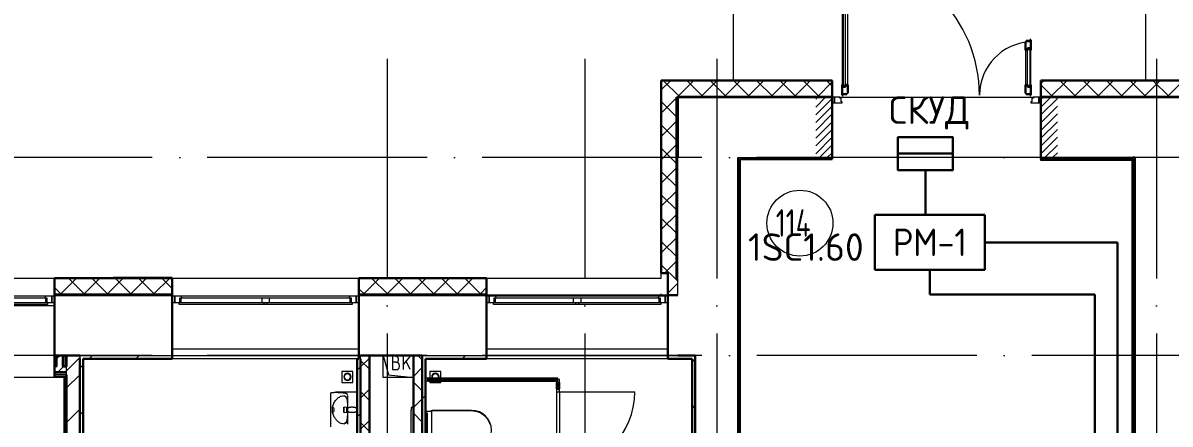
# Model space of a CAD drawing. Header units: millimetres. Extents: x -1073752 to 1436911, y -1379358 to 94781.
# Drawn here: x -1044180 to -1033743, y -903444 to -899794 of the extents above; entities that cross this region are included whole.
import ezdxf
from ezdxf.enums import TextEntityAlignment as Align

# ---------------------------------------------------------------- set-up
doc = ezdxf.new("R2010")
doc.units = ezdxf.units.MM
doc.set_wipeout_variables(frame=1)
doc.linetypes.add('ADSK_Линия сетки', pattern=[25, 20, -2.5, 0, -2.5])
doc.linetypes.add('ADSK_Штриховая_ш2 п1_5', pattern=[4.5, 3, -1.5])
for name, color, linetype, lineweight in [('_ Окна', 7, 'Continuous', 9), ('RC-Линии_связи-Адресные', 5, 'Continuous', 50), ('RC-Прочее_оборудование', 1, 'Continuous', 30), ('АПС', 5, 'Continuous', 30), ('Витраж', 7, 'Continuous', 9), ('Двери', 252, 'Continuous', 9), ('лс', 5, 'Continuous', 30), ('Марки помещений', 7, 'Continuous', 20), ('Ограждение', 252, 'Continuous', 9), ('Окна', 7, 'Continuous', 9), ('Оси', 252, 'Continuous', 9), ('Перекрытие', 252, 'Continuous', 18), ('Сантехника', 252, 'Continuous', 9), ('Стены внутренние', 7, 'Continuous', 18), ('Стены наружные', 7, 'Continuous', 18), ('Стены разрез', 7, 'Continuous', 30), ('Стены штриховка', 7, 'Continuous', 9)]:
    doc.layers.add(name, color=color, linetype=linetype, lineweight=lineweight)
doc.layers.add('Двери открывание', color=7, linetype='Continuous', lineweight=9, true_color=0xc0c0c0)
doc.styles.add('GOST Common_3', font='', dxfattribs={"height": 3.5})
doc.styles.add('ICOCPEUR', font='isocpeur.ttf', dxfattribs={"height": 250})
doc.styles.add('ISOCPEUR', font='isocpeur.ttf', dxfattribs={"height": 250})
doc.styles.add('RubezhCAD', font='isocpeur.ttf')
doc.styles.get("Standard").update_dxf_attribs({"font": 'arial.ttf'})
doc.styles.get('GOST Common_3').set_extended_font_data('GOST 2.304 type A')

# ---------------------------------------------------------------- blocks, each defined once
blk = doc.blocks.new('1 этаж')
at = {"layer": 'Двери', "lineweight": 18, "true_color": 0x636466}
h = blk.add_hatch(dxfattribs=at)
h.set_pattern_fill('FP_2', color=251, style=0, pattern_type=2)
h.set_pattern_definition([(45, (-43580.8, -3268.73), (-35.3553, 35.3553), [])])
h.paths.add_polyline_path([(-44406, -3544), (-44406, -2994), (-44556, -2994), (-44556, -3544)])
h.paths.add_polyline_path([(-42356, -3544), (-42356, -2994), (-42506, -2994), (-42506, -3544), (-42371, -3544)])
at = {"color": 251, "lineweight": 18, "true_color": 0x636466}
for p, q in [((-48491, -5344), (-48443, -5521)), ((-48491, -5544), (-48491, -5344)), ((-48376, -5352), (-48406, -5352)), ((-48406, -5352), (-48406, -5472)), ((-48372, -5406), (-48406, -5406)), ((-48352, -5386), (-48352, -5376)), ((-48246, -5352), (-48306, -5424)), ((-48306, -5472), (-48306, -5352)), ((-48246, -5472), (-48282, -5395)), ((-48443, -5521), (-48216, -5544)), ((-48406, -5472), (-48369, -5472)), ((-48342, -5446), (-48342, -5436)), ((-48216, -5544), (-48491, -5544))]:
    blk.add_line(p, q, dxfattribs=at)
for centre, radius, start, end in [((-48376, -5376), 23.3, 0, 90), ((-48372, -5386), 20, 270, 0), ((-48372, -5436), 30, 0, 90), ((-48369, -5446), 26.7, 270, 0)]:
    blk.add_arc(centre, radius, start, end, dxfattribs=at)
at = {"layer": '_ Окна', "color": 251, "lineweight": 18, "true_color": 0x636466}
for p, q in [((-51565, -4804), (-51570, -4821)), ((-51506, -4804), (-51565, -4804)), ((-51564, -4821), (-51552, -4821)), ((-51552, -4821), (-51552, -4862)), ((-51544, -4862), (-51506, -4862)), ((-51506, -4862), (-51506, -4804)), ((-50326, -4804), (-50386, -4804)), ((-50386, -4804), (-50386, -4862)), ((-50386, -4862), (-50348, -4862)), ((-50340, -4862), (-50340, -4821)), ((-50340, -4821), (-50328, -4821)), ((-50322, -4821), (-50326, -4804)), ((-48795, -4804), (-48800, -4821)), ((-48736, -4804), (-48795, -4804)), ((-48794, -4821), (-48782, -4821)), ((-48782, -4821), (-48782, -4862)), ((-48774, -4862), (-48736, -4862)), ((-48736, -4862), (-48736, -4804)), ((-47466, -4804), (-47526, -4804)), ((-47526, -4804), (-47526, -4862)), ((-47526, -4862), (-47488, -4862)), ((-47480, -4862), (-47480, -4821)), ((-47480, -4821), (-47468, -4821)), ((-47462, -4821), (-47466, -4804)), ((-45985, -4804), (-45990, -4821)), ((-45926, -4804), (-45985, -4804)), ((-45984, -4821), (-45972, -4821)), ((-45972, -4821), (-45972, -4862)), ((-45964, -4862), (-45926, -4862)), ((-45926, -4862), (-45926, -4804))]:
    blk.add_line(p, q, dxfattribs=at)
at = {"layer": '_ Окна', "color": 251, "true_color": 0x636466}
for p, q in [((-51481, -4804), (-51506, -4804)), ((-51506, -4804), (-51506, -4862)), ((-51506, -4862), (-51481, -4862)), ((-50386, -4804), (-50411, -4804)), ((-50411, -4862), (-50386, -4862)), ((-50386, -4862), (-50386, -4804)), ((-48711, -4804), (-48736, -4804)), ((-48736, -4804), (-48736, -4862)), ((-48736, -4862), (-48711, -4862)), ((-47526, -4804), (-47551, -4804)), ((-47551, -4862), (-47526, -4862)), ((-47526, -4862), (-47526, -4804)), ((-45901, -4804), (-45926, -4804)), ((-45926, -4804), (-45926, -4862)), ((-45926, -4862), (-45901, -4862))]:
    blk.add_line(p, q, dxfattribs=at)
at = {"layer": 'Витраж', "color": 251, "lineweight": 18, "true_color": 0x636466, "extrusion": (0, 0, -1)}
for p, q in [((-48081, -5551), (-48106, -5551)), ((-48106, -5551), (-48106, -5576)), ((-48106, -5576), (-48081, -5576)), ((-48081, -5576), (-48081, -5551)), ((-46888, -5564), (-46913, -5564)), ((-46913, -5564), (-46913, -5589)), ((-46913, -5589), (-46888, -5589)), ((-46888, -5589), (-46888, -5564)), ((-46888, -5649), (-46913, -5649)), ((-46913, -5649), (-46913, -5674)), ((-46913, -5674), (-46888, -5674)), ((-46888, -5674), (-46888, -5649))]:
    blk.add_line(p, q, dxfattribs=at)
at = {"layer": 'Витраж', "color": 251, "true_color": 0x636466}
for p, q in [((-48081, -5551), (-46926, -5551)), ((-48081, -5576), (-46926, -5576)), ((-46913, -5589), (-46913, -5649)), ((-46888, -5589), (-46888, -5649)), ((-46913, -5674), (-46913, -6374)), ((-46888, -5674), (-46888, -6374))]:
    blk.add_line(p, q, dxfattribs=at)
at = {"layer": 'Витраж', "color": 251, "lineweight": 18, "true_color": 0x636466}
for p, q in [((-46901, -5551), (-46926, -5551)), ((-46926, -5551), (-46926, -5576)), ((-46926, -5576), (-46901, -5576)), ((-46901, -5576), (-46901, -5551))]:
    blk.add_line(p, q, dxfattribs=at)
at = {"layer": 'Двери', "color": 251, "true_color": 0x636466}
for p, q in [((-44305, -1768), (-44305, -2900)), ((-44284, -2900), (-44284, -1768)), ((-44314, -1786), (-44314, -2882)), ((-44264, -2882), (-44264, -1786)), ((-42648, -2566), (-42648, -2882)), ((-42628, -2900), (-42628, -2548)), ((-42628, -2548), (-42607, -2548)), ((-42607, -2548), (-42607, -2900)), ((-42598, -2882), (-42598, -2566)), ((-44305, -2900), (-44284, -2900)), ((-42607, -2900), (-42628, -2900)), ((-44406, -2994), (-44406, -3044)), ((-44386, -2994), (-44406, -2994)), ((-44386, -3044), (-44386, -2994)), ((-44337, -2994), (-44386, -2994)), ((-44386, -2994), (-44386, -3044)), ((-44337, -3002), (-44337, -2994)), ((-44323, -3002), (-44337, -3002)), ((-44323, -3036), (-44323, -3002)), ((-42575, -3002), (-42589, -3002)), ((-42589, -3002), (-42589, -3036)), ((-42575, -2994), (-42575, -3002)), ((-42526, -2994), (-42575, -2994)), ((-42506, -2994), (-42526, -2994)), ((-42526, -2994), (-42526, -3044)), ((-42526, -3044), (-42526, -2994)), ((-42506, -3044), (-42506, -2994)), ((-44406, -3044), (-44386, -3044)), ((-44386, -3044), (-44314, -3044)), ((-44314, -3036), (-44323, -3036)), ((-44314, -3044), (-44314, -3036)), ((-42589, -3036), (-42598, -3036)), ((-42598, -3036), (-42598, -3044)), ((-42598, -3044), (-42526, -3044)), ((-42526, -3044), (-42506, -3044)), ((-46888, -5674), (-46201, -5674))]:
    blk.add_line(p, q, dxfattribs=at)
at = {"layer": 'Двери', "color": 251, "lineweight": 30, "true_color": 0x636466}
for p, q in [((-42640, -2490), (-42648, -2490)), ((-42648, -2490), (-42648, -2566)), ((-42606, -2481), (-42640, -2481)), ((-42640, -2481), (-42640, -2490)), ((-42598, -2472), (-42606, -2472)), ((-42606, -2472), (-42606, -2481)), ((-42598, -2566), (-42598, -2472)), ((-42648, -2566), (-42628, -2566)), ((-42628, -2566), (-42628, -2548)), ((-42628, -2548), (-42607, -2548)), ((-42607, -2548), (-42607, -2566)), ((-42607, -2566), (-42598, -2566)), ((-44314, -2882), (-44314, -2976)), ((-44305, -2882), (-44314, -2882)), ((-44305, -2900), (-44305, -2882)), ((-44284, -2900), (-44305, -2900)), ((-44284, -2882), (-44284, -2900)), ((-44264, -2882), (-44284, -2882)), ((-44264, -2958), (-44264, -2882)), ((-42648, -2882), (-42648, -2958)), ((-42648, -2882), (-42628, -2882)), ((-42628, -2882), (-42628, -2900)), ((-42628, -2900), (-42607, -2900)), ((-42607, -2882), (-42598, -2882)), ((-42607, -2900), (-42607, -2882)), ((-42598, -2976), (-42598, -2882)), ((-44314, -2976), (-44306, -2976)), ((-44306, -2976), (-44306, -2967)), ((-44306, -2967), (-44272, -2967)), ((-44272, -2967), (-44272, -2958)), ((-44272, -2958), (-44264, -2958)), ((-42648, -2958), (-42640, -2958)), ((-42640, -2958), (-42640, -2967)), ((-42640, -2967), (-42606, -2967)), ((-42606, -2967), (-42606, -2976)), ((-42606, -2976), (-42598, -2976))]:
    blk.add_line(p, q, dxfattribs=at)
at = {"layer": 'Двери', "color": 251, "linetype": 'ADSK_Штриховая_ш2 п1_5', "true_color": 0x636466}
for p, q in [((-44406, -2994), (-44556, -2994)), ((-44406, -3544), (-44406, -2994)), ((-42356, -2994), (-42506, -2994)), ((-42506, -2994), (-42506, -3544)), ((-44556, -3544), (-44406, -3544)), ((-42506, -3544), (-42356, -3544))]:
    blk.add_line(p, q, dxfattribs=at)
at = {"layer": 'Двери', "color": 251, "true_color": 0x636466}
blk.add_arc((-46901, -5674), 700, 270, 0, dxfattribs=at)
at = {"layer": 'Двери открывание', "color": 251, "true_color": 0x636466}
for centre, radius, start, end in [((-44332, -2976), 1266, 0, 89.1853), ((-42580, -2976), 486, 92.1226, 180)]:
    blk.add_arc(centre, radius, start, end, dxfattribs=at)
at = {"layer": 'Марки помещений', "color": 251, "true_color": 0x636466}
blk.add_circle((-44699, -4140), 300, dxfattribs=at)
at = {"layer": 'Ограждение', "color": 251, "true_color": 0x636466}
for p, q in [((-42506, -3569), (-42506, -3559)), ((-41676, -3569), (-42506, -3569)), ((-41676, -7565), (-41676, -3569)), ((-51481, -4894), (-53181, -4894)), ((-51481, -5344), (-53181, -5344)), ((-51386, -5344), (-51386, -5444)), ((-51391, -5544), (-59096, -5544)), ((-51391, -5544), (-59096, -5544)), ((-51481, -5544), (-53181, -5544)), ((-51481, -5539), (-51481, -5544))]:
    blk.add_line(p, q, dxfattribs=at)
at = {"layer": 'Окна', "color": 251, "true_color": 0x636466}
for p, q in [((-51565, -4804), (-53096, -4804)), ((-52316, -4862), (-51544, -4862)), ((-51544, -4879), (-52316, -4879)), ((-52296, -4821), (-51564, -4821)), ((-51564, -4821), (-51564, -4862)), ((-51544, -4862), (-51544, -4879)), ((-50348, -4862), (-49576, -4862)), ((-50348, -4879), (-50348, -4862)), ((-49576, -4879), (-50348, -4879)), ((-50328, -4821), (-49596, -4821)), ((-50328, -4862), (-50328, -4821)), ((-48795, -4804), (-50326, -4804)), ((-49596, -4821), (-49526, -4821)), ((-49596, -4821), (-49596, -4862)), ((-49576, -4862), (-49546, -4862)), ((-49576, -4862), (-49576, -4879)), ((-49546, -4879), (-49576, -4879)), ((-49546, -4862), (-48774, -4862)), ((-49546, -4879), (-49546, -4862)), ((-48774, -4879), (-49546, -4879)), ((-49526, -4821), (-48794, -4821)), ((-49526, -4862), (-49526, -4821)), ((-48794, -4821), (-48794, -4862)), ((-48774, -4862), (-48774, -4879)), ((-47488, -4862), (-46741, -4862)), ((-47488, -4879), (-47488, -4862)), ((-46741, -4879), (-47488, -4879)), ((-47468, -4821), (-46761, -4821)), ((-47468, -4862), (-47468, -4821)), ((-45985, -4804), (-47466, -4804)), ((-46761, -4821), (-46691, -4821)), ((-46761, -4821), (-46761, -4862)), ((-46741, -4862), (-46711, -4862)), ((-46741, -4862), (-46741, -4879)), ((-46711, -4879), (-46741, -4879)), ((-46711, -4862), (-45964, -4862)), ((-46711, -4879), (-46711, -4862)), ((-45964, -4879), (-46711, -4879)), ((-46691, -4821), (-45984, -4821)), ((-46691, -4862), (-46691, -4821)), ((-45984, -4821), (-45984, -4862)), ((-45964, -4862), (-45964, -4879))]:
    blk.add_line(p, q, dxfattribs=at)
at = {"layer": 'Оси', "color": 251, "linetype": 'ADSK_Линия сетки', "ltscale": 100, "true_color": 0x636466}
for p, q in [((-48456, -2644), (-48456, -33770)), ((-46656, -2644), (-46656, -33770)), ((-45456, -2644), (-45456, -33770)), ((-41456, -2644), (-41456, -33770)), ((4411, -3544), (-72528, -3544)), ((4411, -5344), (-72528, -5344))]:
    blk.add_line(p, q, dxfattribs=at)
at = {"layer": 'Перекрытие', "color": 251, "ltscale": 100, "true_color": 0x636466}
for p, q in [((-45306, -892), (-45306, -2842)), ((-41551, -2842), (-41551, -892)), ((-44337, -2994), (-42575, -2994)), ((-42506, -3544), (-44406, -3544)), ((-48491, -5544), (-48491, -5344)), ((-48216, -5544), (-48491, -5544))]:
    blk.add_line(p, q, dxfattribs=at)
at = {"layer": 'Сантехника', "color": 251, "true_color": 0x636466}
for p, q in [((-48866, -5489), (-48866, -5589)), ((-48766, -5489), (-48866, -5489)), ((-48766, -5589), (-48766, -5489)), ((-47966, -5489), (-48066, -5489)), ((-48066, -5489), (-48066, -5551)), ((-47966, -5551), (-47966, -5489)), ((-48866, -5589), (-48766, -5589)), ((-48066, -5576), (-48066, -5589)), ((-48066, -5589), (-47966, -5589)), ((-47966, -5589), (-47966, -5576)), ((-48966, -5994), (-48966, -5683)), ((-48726, -5679), (-48923, -5679)), ((-48816, -5729), (-48816, -5830)), ((-48951, -5839), (-48951, -5815)), ((-48951, -5862), (-48951, -5839)), ((-48821, -5819), (-48844, -5815)), ((-48821, -5839), (-48821, -5819)), ((-48816, -5829), (-48821, -5829)), ((-48821, -5859), (-48821, -5839)), ((-48816, -5815), (-48816, -5830)), ((-48816, -5824), (-48816, -5839)), ((-48816, -5839), (-48816, -5854)), ((-47686, -5844), (-48046, -5844)), ((-48844, -5863), (-48821, -5859)), ((-48821, -5849), (-48816, -5849)), ((-48816, -5847), (-48816, -5949)), ((-48816, -5847), (-48816, -5863)), ((-48056, -5854), (-48106, -5854)), ((-48106, -5866), (-48091, -5866)), ((-48091, -5866), (-48091, -6182)), ((-48051, -5854), (-48051, -6194)), ((-47686, -5849), (-48046, -5849))]:
    blk.add_line(p, q, dxfattribs=at)
at = {"layer": 'Сантехника', "color": 251, "lineweight": 9, "true_color": 0x636466}
for p, q in [((-48216, -5817), (-48236, -5817)), ((-48236, -5817), (-48236, -5842)), ((-48236, -6205), (-48236, -5842))]:
    blk.add_line(p, q, dxfattribs=at)
at = {"layer": 'Сантехника', "color": 251, "true_color": 0x636466, "flags": 128}
for points in [[(-48824, -5722), (-48830, -5719), (-48835, -5717), (-48840, -5714), (-48845, -5713)], [(-48850, -5819), (-48850, -5819), (-48850, -5819), (-48850, -5819), (-48850, -5819), (-48850, -5818), (-48850, -5818), (-48850, -5818), (-48850, -5818), (-48850, -5818), (-48850, -5818), (-48850, -5817), (-48850, -5817), (-48850, -5817), (-48850, -5817), (-48849, -5817), (-48849, -5816), (-48849, -5816), (-48849, -5816), (-48849, -5816), (-48849, -5816), (-48849, -5816), (-48849, -5816), (-48848, -5816), (-48848, -5815), (-48848, -5815), (-48848, -5815), (-48848, -5815), (-48848, -5815), (-48847, -5815), (-48847, -5815), (-48847, -5815), (-48847, -5815), (-48847, -5815), (-48846, -5815), (-48846, -5815), (-48846, -5815), (-48846, -5815), (-48846, -5815), (-48845, -5815), (-48845, -5815), (-48845, -5815), (-48845, -5815), (-48845, -5815), (-48844, -5815)], [(-48850, -5839), (-48850, -5838), (-48850, -5837), (-48850, -5836), (-48850, -5836), (-48850, -5835), (-48850, -5834), (-48850, -5833), (-48850, -5833), (-48850, -5832), (-48850, -5831), (-48850, -5831), (-48850, -5830), (-48850, -5829), (-48850, -5829), (-48850, -5828), (-48850, -5827), (-48850, -5827), (-48850, -5826), (-48850, -5825), (-48850, -5825), (-48850, -5824), (-48850, -5824), (-48850, -5823), (-48850, -5823), (-48850, -5823), (-48850, -5822), (-48850, -5822), (-48850, -5821), (-48850, -5821), (-48850, -5821), (-48850, -5821), (-48850, -5820), (-48850, -5820), (-48850, -5820), (-48850, -5820), (-48850, -5820), (-48850, -5820), (-48850, -5820), (-48850, -5819)], [(-48850, -5819), (-48850, -5820), (-48850, -5820), (-48850, -5820), (-48850, -5820), (-48850, -5820), (-48850, -5820), (-48850, -5820), (-48850, -5820), (-48850, -5821), (-48850, -5821), (-48850, -5821), (-48850, -5822), (-48850, -5822), (-48850, -5822), (-48850, -5823), (-48850, -5823), (-48850, -5824), (-48850, -5824), (-48850, -5825), (-48850, -5825), (-48850, -5826), (-48850, -5826), (-48850, -5827), (-48850, -5828), (-48850, -5828), (-48850, -5829), (-48850, -5830), (-48850, -5830), (-48850, -5831), (-48850, -5832), (-48850, -5832), (-48850, -5833), (-48850, -5834), (-48850, -5835), (-48850, -5835), (-48850, -5836), (-48850, -5837), (-48850, -5838), (-48850, -5839), (-48850, -5839)], [(-48850, -5839), (-48850, -5840), (-48850, -5840), (-48850, -5841), (-48850, -5842), (-48850, -5843), (-48850, -5843), (-48850, -5844), (-48850, -5845), (-48850, -5846), (-48850, -5846), (-48850, -5847), (-48850, -5848), (-48850, -5848), (-48850, -5849), (-48850, -5850), (-48850, -5850), (-48850, -5851), (-48850, -5851), (-48850, -5852), (-48850, -5853), (-48850, -5853), (-48850, -5854), (-48850, -5854), (-48850, -5855), (-48850, -5855), (-48850, -5855), (-48850, -5856), (-48850, -5856), (-48850, -5856), (-48850, -5857), (-48850, -5857), (-48850, -5857), (-48850, -5857), (-48850, -5858), (-48850, -5858), (-48850, -5858), (-48850, -5858), (-48850, -5858), (-48850, -5858)], [(-48850, -5858), (-48850, -5858), (-48850, -5858), (-48850, -5858), (-48850, -5858), (-48850, -5858), (-48850, -5857), (-48850, -5857), (-48850, -5857), (-48850, -5857), (-48850, -5856), (-48850, -5856), (-48850, -5856), (-48850, -5855), (-48850, -5855), (-48850, -5855), (-48850, -5854), (-48850, -5854), (-48850, -5853), (-48850, -5853), (-48850, -5852), (-48850, -5852), (-48850, -5851), (-48850, -5850), (-48850, -5850), (-48850, -5849), (-48850, -5848), (-48850, -5848), (-48850, -5847), (-48850, -5846), (-48850, -5846), (-48850, -5845), (-48850, -5844), (-48850, -5844), (-48850, -5843), (-48850, -5842), (-48850, -5841), (-48850, -5840), (-48850, -5840), (-48850, -5839), (-48850, -5839)], [(-48816, -5824), (-48813, -5822), (-48809, -5821), (-48806, -5819), (-48803, -5818), (-48799, -5817), (-48796, -5816), (-48792, -5815), (-48789, -5814), (-48785, -5814), (-48782, -5813), (-48778, -5813), (-48774, -5813), (-48771, -5813), (-48767, -5813), (-48764, -5814), (-48760, -5814), (-48756, -5815), (-48753, -5815), (-48749, -5816), (-48746, -5817), (-48743, -5818), (-48739, -5820), (-48736, -5821), (-48733, -5823), (-48731, -5824)], [(-48731, -5804), (-48731, -5804), (-48731, -5803), (-48731, -5803), (-48731, -5803), (-48731, -5803), (-48731, -5803), (-48731, -5802), (-48731, -5802), (-48730, -5802), (-48730, -5802), (-48730, -5802), (-48730, -5801), (-48730, -5801), (-48730, -5801), (-48730, -5801), (-48730, -5801), (-48730, -5801), (-48730, -5800), (-48729, -5800), (-48729, -5800), (-48729, -5800), (-48729, -5800), (-48729, -5800), (-48729, -5800), (-48729, -5800), (-48728, -5799), (-48728, -5799), (-48728, -5799), (-48728, -5799), (-48728, -5799), (-48727, -5799), (-48727, -5799), (-48727, -5799), (-48727, -5799), (-48727, -5799), (-48726, -5799), (-48726, -5799), (-48726, -5799), (-48726, -5799), (-48726, -5799)], [(-48731, -5823), (-48731, -5821), (-48731, -5820), (-48731, -5819), (-48731, -5818), (-48731, -5817), (-48731, -5816), (-48731, -5815), (-48731, -5814), (-48731, -5813), (-48731, -5812), (-48731, -5811), (-48731, -5810), (-48731, -5809), (-48731, -5809), (-48731, -5808), (-48731, -5807), (-48731, -5807), (-48731, -5806), (-48731, -5806), (-48731, -5805), (-48731, -5805), (-48731, -5805), (-48731, -5804), (-48731, -5804), (-48731, -5804), (-48731, -5804), (-48731, -5804)], [(-48731, -5804), (-48731, -5804), (-48731, -5804), (-48731, -5804), (-48731, -5804), (-48731, -5804), (-48731, -5805), (-48731, -5805), (-48731, -5806), (-48731, -5806), (-48731, -5806), (-48731, -5807), (-48731, -5808), (-48731, -5808), (-48731, -5809), (-48731, -5810), (-48731, -5811), (-48731, -5812), (-48731, -5812), (-48731, -5813), (-48731, -5814), (-48731, -5815), (-48731, -5816), (-48731, -5818), (-48731, -5819), (-48731, -5820), (-48731, -5821), (-48731, -5822), (-48731, -5823), (-48731, -5825), (-48731, -5826), (-48731, -5827), (-48731, -5829), (-48731, -5830), (-48731, -5831), (-48731, -5833), (-48731, -5834), (-48731, -5836), (-48731, -5837), (-48731, -5838), (-48731, -5839)], [(-48731, -5839), (-48731, -5840), (-48731, -5842), (-48731, -5843), (-48731, -5844), (-48731, -5846), (-48731, -5847), (-48731, -5848), (-48731, -5850), (-48731, -5851), (-48731, -5852), (-48731, -5854), (-48731, -5855), (-48731, -5856), (-48731, -5857), (-48731, -5858), (-48731, -5860), (-48731, -5861), (-48731, -5862), (-48731, -5863), (-48731, -5864), (-48731, -5865), (-48731, -5866), (-48731, -5867), (-48731, -5867), (-48731, -5868), (-48731, -5869), (-48731, -5870), (-48731, -5870), (-48731, -5871), (-48731, -5871), (-48731, -5872), (-48731, -5872), (-48731, -5873), (-48731, -5873), (-48731, -5873), (-48731, -5873), (-48731, -5874), (-48731, -5874), (-48731, -5874)], [(-48844, -5863), (-48845, -5863), (-48845, -5863), (-48845, -5863), (-48845, -5863), (-48845, -5863), (-48846, -5863), (-48846, -5863), (-48846, -5863), (-48846, -5863), (-48846, -5863), (-48847, -5863), (-48847, -5863), (-48847, -5863), (-48847, -5863), (-48847, -5863), (-48848, -5862), (-48848, -5862), (-48848, -5862), (-48848, -5862), (-48848, -5862), (-48848, -5862), (-48849, -5862), (-48849, -5862), (-48849, -5862), (-48849, -5861), (-48849, -5861), (-48849, -5861), (-48849, -5861), (-48850, -5861), (-48850, -5861), (-48850, -5860), (-48850, -5860), (-48850, -5860), (-48850, -5860), (-48850, -5860), (-48850, -5859), (-48850, -5859), (-48850, -5859), (-48850, -5859), (-48850, -5859), (-48850, -5859), (-48850, -5858), (-48850, -5858), (-48850, -5858)], [(-48731, -5854), (-48734, -5855), (-48737, -5857), (-48741, -5858), (-48744, -5859), (-48747, -5861), (-48751, -5862), (-48754, -5862), (-48758, -5863), (-48761, -5864), (-48765, -5864), (-48769, -5864), (-48772, -5864), (-48776, -5864), (-48779, -5864), (-48783, -5864), (-48787, -5863), (-48790, -5863), (-48794, -5862), (-48797, -5861), (-48801, -5860), (-48804, -5859), (-48807, -5858), (-48811, -5856), (-48814, -5855), (-48816, -5854)], [(-48731, -5874), (-48731, -5874), (-48731, -5874), (-48731, -5873), (-48731, -5873), (-48731, -5873), (-48731, -5873), (-48731, -5872), (-48731, -5872), (-48731, -5871), (-48731, -5871), (-48731, -5870), (-48731, -5870), (-48731, -5869), (-48731, -5868), (-48731, -5868), (-48731, -5867), (-48731, -5866), (-48731, -5865), (-48731, -5864), (-48731, -5863), (-48731, -5862), (-48731, -5861), (-48731, -5860), (-48731, -5859), (-48731, -5858), (-48731, -5856), (-48731, -5855), (-48731, -5854)], [(-48726, -5879), (-48726, -5879), (-48726, -5879), (-48726, -5879), (-48727, -5879), (-48727, -5879), (-48727, -5879), (-48727, -5879), (-48727, -5878), (-48728, -5878), (-48728, -5878), (-48728, -5878), (-48728, -5878), (-48728, -5878), (-48728, -5878), (-48729, -5878), (-48729, -5878), (-48729, -5878), (-48729, -5877), (-48729, -5877), (-48729, -5877), (-48730, -5877), (-48730, -5877), (-48730, -5877), (-48730, -5877), (-48730, -5876), (-48730, -5876), (-48730, -5876), (-48730, -5876), (-48730, -5876), (-48730, -5876), (-48731, -5875), (-48731, -5875), (-48731, -5875), (-48731, -5875), (-48731, -5875), (-48731, -5874), (-48731, -5874), (-48731, -5874), (-48731, -5874), (-48731, -5874)], [(-48046, -5849), (-48046, -5849), (-48046, -5849), (-48046, -5849), (-48047, -5849), (-48047, -5849), (-48047, -5849), (-48047, -5849), (-48047, -5849), (-48048, -5849), (-48048, -5849), (-48048, -5849), (-48048, -5849), (-48048, -5849), (-48048, -5849), (-48049, -5850), (-48049, -5850), (-48049, -5850), (-48049, -5850), (-48049, -5850), (-48049, -5850), (-48050, -5850), (-48050, -5851), (-48050, -5851), (-48050, -5851), (-48050, -5851), (-48050, -5851), (-48050, -5851), (-48050, -5852), (-48050, -5852), (-48050, -5852), (-48051, -5852), (-48051, -5852), (-48051, -5852), (-48051, -5853), (-48051, -5853), (-48051, -5853), (-48051, -5853), (-48051, -5853), (-48051, -5854), (-48051, -5854)], [(-47519, -5970), (-47521, -5964), (-47524, -5957), (-47527, -5951), (-47530, -5945), (-47533, -5938), (-47537, -5932), (-47540, -5926), (-47544, -5921), (-47549, -5915), (-47553, -5910), (-47558, -5905), (-47563, -5900), (-47568, -5895), (-47573, -5890), (-47578, -5886), (-47584, -5881), (-47590, -5878), (-47596, -5874), (-47602, -5870), (-47608, -5867), (-47614, -5864), (-47621, -5861), (-47627, -5859), (-47634, -5857), (-47641, -5855), (-47647, -5853), (-47654, -5852), (-47661, -5850), (-47668, -5850), (-47675, -5849), (-47682, -5849), (-47686, -5849)], [(-48845, -5965), (-48839, -5963), (-48833, -5960), (-48828, -5958), (-48823, -5955)]]:
    blk.add_lwpolyline(points, dxfattribs=at)
at = {"layer": 'Сантехника', "color": 251, "true_color": 0x636466}
for centre, radius, start, end in [((-48816, -5539), 33.3, 0, 180), ((-48816, -5539), 28.3, 0, 180), ((-48016, -5539), 33.3, 0, 180), ((-48016, -5539), 28.3, 0, 180), ((-48816, -5539), 33.3, 180, 0), ((-48816, -5539), 28.3, 180, 0), ((-48016, -5539), 33.3, 180, 202.2258), ((-48016, -5539), 28.3, 180, 206.3415), ((-48016, -5539), 28.3, 333.6585, 0), ((-48016, -5539), 33.3, 337.7742, 0), ((-48046, -5854), 10, 90, 180), ((-47686, -6024), 180, 270, 90), ((-48046, -5854), 5, 150, 180), ((-48046, -5854), 5, 150, 180), ((-48046, -5854), 5, 150, 180), ((-48046, -5854), 5, 90, 120), ((-48046, -5854), 5, 90, 120), ((-48046, -5854), 5, 105, 120), ((-47686, -6024), 175, 89.0922, 90), ((-47686, -6024), 175, 89.0922, 90)]:
    blk.add_arc(centre, radius, start, end, dxfattribs=at)
for major_axis, start_param, end_param in [((0, 25), 4.712389, 5.943447), ((0, -25), 0.339739, 1.570796)]:
    blk.add_ellipse((-48958, -5839), major_axis=major_axis, ratio=0.859293, start_param=start_param, end_param=end_param, dxfattribs=at)
for points, knots in [([(-48966, -5683), (-48960, -5682), (-48949, -5680), (-48936, -5680), (-48925, -5679), (-48918, -5679), (-48911, -5679), (-48903, -5680), (-48896, -5680), (-48888, -5680), (-48877, -5681), (-48866, -5682), (-48855, -5683), (-48844, -5685), (-48836, -5686), (-48828, -5689), (-48823, -5691), (-48821, -5693), (-48820, -5695), (-48819, -5696), (-48818, -5697), (-48817, -5698), (-48817, -5699), (-48817, -5700), (-48817, -5701), (-48817, -5701), (-48816, -5701)], [-1, -1, -1, -1, -0.9416667, -0.8833333, -0.8541667, -0.825, -0.7958333, -0.7666667, -0.7375, -0.7083333, -0.65, -0.5916667, -0.5333333, -0.4666667, -0.4, -0.3333333, -0.2666667, -0.2333333, -0.2166667, -0.2, -0.1833333, -0.1666667, -0.15, -0.1416667, -0.1375, -0.1333333, -0.1333333, -0.1333333, -0.1333333]), ([(-48951, -5815), (-48950, -5809), (-48947, -5796), (-48939, -5779), (-48930, -5762), (-48916, -5743), (-48896, -5725), (-48871, -5712), (-48857, -5710), (-48851, -5711)], [0, 0, 0, 0, 0.0526316, 0.1052632, 0.1578947, 0.2105263, 0.3157895, 0.4210526, 0.5263158, 0.5263158, 0.5263158, 0.5263158]), ([(-48842, -5714), (-48839, -5715), (-48833, -5720), (-48825, -5732), (-48819, -5754), (-48817, -5777), (-48816, -5798), (-48816, -5809), (-48816, -5815)], [0.5789474, 0.5789474, 0.5789474, 0.5789474, 0.6315789, 0.7236842, 0.8157895, 0.9078947, 0.9539474, 1, 1, 1, 1]), ([(-48816, -5709), (-48816, -5710), (-48816, -5710), (-48816, -5710), (-48816, -5712), (-48816, -5713), (-48816, -5715), (-48816, -5718), (-48816, -5723), (-48816, -5727), (-48816, -5729)], [-0.06666667, -0.06666667, -0.06666667, -0.06666667, -0.06458333, -0.0625, -0.05833333, -0.05, -0.04166667, -0.03333333, -0.01666667, 0, 0, 0, 0]), ([(-48851, -5966), (-48854, -5967), (-48864, -5967), (-48882, -5961), (-48905, -5945), (-48925, -5923), (-48939, -5900), (-48947, -5879), (-48950, -5868), (-48951, -5862)], [0.4736842, 0.4736842, 0.4736842, 0.4736842, 0.5263158, 0.6315789, 0.7236842, 0.8157895, 0.9078947, 0.9539474, 1, 1, 1, 1]), ([(-48816, -5863), (-48816, -5869), (-48816, -5882), (-48817, -5899), (-48819, -5915), (-48821, -5934), (-48828, -5953), (-48837, -5961), (-48842, -5964)], [0, 0, 0, 0, 0.0526316, 0.1052632, 0.1578947, 0.2105263, 0.3157895, 0.4210526, 0.4210526, 0.4210526, 0.4210526]), ([(-48816, -5949), (-48816, -5952), (-48816, -5956), (-48816, -5961), (-48816, -5964), (-48816, -5966), (-48816, -5968), (-48816, -5968), (-48816, -5968)], [-1, -1, -1, -1, -0.975, -0.9625, -0.95, -0.9375, -0.934375, -0.9328125, -0.9328125, -0.9328125, -0.9328125])]:
    blk.add_open_spline(points, degree=3, knots=knots, dxfattribs=at)
at = {"layer": 'Стены внутренние', "color": 251, "lineweight": 30, "true_color": 0x636466}
for p, q in [((-44406, -2842), (-45963, -2842)), ((-45963, -2842), (-45963, -4594)), ((-44406, -2984), (-44406, -2842)), ((-40949, -2842), (-42506, -2842)), ((-42506, -2842), (-42506, -2984)), ((-44406, -2994), (-45811, -2994)), ((-45811, -2994), (-45811, -3544)), ((-44406, -3544), (-44406, -2994)), ((-42506, -2994), (-42506, -3544)), ((-41666, -3544), (-41651, -3544)), ((-50946, -4642), (-51481, -4642)), ((-51481, -4642), (-51481, -4784)), ((-50411, -4784), (-50411, -4642)), ((-47551, -4642), (-48711, -4642)), ((-48711, -4642), (-48711, -4784)), ((-47551, -4784), (-47551, -4642)), ((-45963, -4594), (-45901, -4594)), ((-45901, -4594), (-45901, -4794)), ((-50411, -4794), (-51481, -4794)), ((-51481, -4794), (-51481, -5344)), ((-50411, -5344), (-50411, -4794)), ((-47551, -4794), (-48711, -4794)), ((-48711, -4794), (-48711, -5344)), ((-47551, -5344), (-47551, -4794)), ((-45811, -4794), (-45901, -4794)), ((-45901, -4794), (-45901, -5344)), ((-45901, -4794), (-45811, -4794)), ((-51406, -5344), (-51371, -5344)), ((-48616, -5344), (-48216, -5344)), ((-45811, -5344), (-45651, -5344)), ((-45651, -5344), (-45651, -11349))]:
    blk.add_line(p, q, dxfattribs=at)
at = {"layer": 'Стены внутренние', "color": 251, "linetype": 'Continuous', "lineweight": 9, "true_color": 0x636466}
for p, q in [((-45960, -2842), (-45961, -2842)), ((-45961, -2926), (-45878, -2844)), ((-45799, -2984), (-45939, -2844)), ((-45806, -2984), (-45666, -2844)), ((-45586, -2984), (-45726, -2844)), ((-45594, -2984), (-45454, -2844)), ((-45374, -2984), (-45514, -2844)), ((-45382, -2984), (-45242, -2844)), ((-45162, -2984), (-45302, -2844)), ((-45170, -2984), (-45030, -2844)), ((-44950, -2984), (-45090, -2844)), ((-44958, -2984), (-44818, -2844)), ((-44906, -2844), (-44907, -2842)), ((-44738, -2984), (-44878, -2844)), ((-44745, -2984), (-44605, -2844)), ((-44526, -2984), (-44666, -2844)), ((-44533, -2984), (-44408, -2858)), ((-44408, -2890), (-44454, -2844)), ((-44408, -2850), (-44406, -2850)), ((-42504, -2863), (-42484, -2844)), ((-42404, -2984), (-42504, -2884)), ((-42442, -2844), (-42443, -2842)), ((-42412, -2984), (-42272, -2844)), ((-42192, -2984), (-42332, -2844)), ((-42200, -2984), (-42060, -2844)), ((-41980, -2984), (-42120, -2844)), ((-41988, -2984), (-41848, -2844)), ((-41768, -2984), (-41908, -2844)), ((-41854, -2842), (-41855, -2844)), ((-41776, -2984), (-41636, -2844)), ((-41556, -2984), (-41696, -2844)), ((-41564, -2984), (-41424, -2844)), ((-41344, -2984), (-41484, -2844)), ((-41351, -2984), (-41211, -2844)), ((-45961, -3138), (-45816, -2994)), ((-45816, -2994), (-45811, -2988)), ((-45811, -3184), (-45961, -3034)), ((-45961, -3351), (-45811, -3201)), ((-45811, -3396), (-45961, -3246)), ((-45961, -3563), (-45811, -3413)), ((-45811, -3608), (-45961, -3458)), ((-45961, -3775), (-45811, -3625)), ((-45811, -3820), (-45961, -3670)), ((-45961, -3860), (-45963, -3862)), ((-45961, -3987), (-45811, -3837)), ((-45811, -4032), (-45961, -3882)), ((-45961, -4199), (-45811, -4049)), ((-45811, -4244), (-45961, -4094)), ((-45961, -4267), (-45963, -4264)), ((-45961, -4411), (-45811, -4261)), ((-45811, -4456), (-45961, -4306)), ((-45929, -4592), (-45811, -4473)), ((-45811, -4669), (-45961, -4519)), ((-51479, -4678), (-51481, -4682)), ((-51425, -4784), (-51285, -4644)), ((-51211, -4784), (-51351, -4644)), ((-51257, -4644), (-51258, -4642)), ((-51212, -4784), (-51072, -4644)), ((-50999, -4784), (-51139, -4644)), ((-51000, -4784), (-50860, -4644)), ((-50787, -4784), (-50927, -4644)), ((-50788, -4784), (-50648, -4644)), ((-50575, -4784), (-50715, -4644)), ((-50576, -4784), (-50436, -4644)), ((-50413, -4733), (-50502, -4644)), ((-48667, -4784), (-48527, -4644)), ((-48453, -4784), (-48593, -4644)), ((-48455, -4784), (-48315, -4644)), ((-48442, -4644), (-48443, -4642)), ((-48241, -4784), (-48381, -4644)), ((-48243, -4784), (-48103, -4644)), ((-48029, -4784), (-48169, -4644)), ((-48030, -4784), (-47890, -4644)), ((-47817, -4784), (-47957, -4644)), ((-47818, -4784), (-47678, -4644)), ((-47605, -4784), (-47745, -4644)), ((-45899, -4773), (-45811, -4685)), ((-51423, -4784), (-51479, -4728)), ((-48665, -4784), (-48709, -4740)), ((-47606, -4784), (-47553, -4730)), ((-45898, -4794), (-45899, -4793))]:
    blk.add_line(p, q, dxfattribs=at)
at = {"layer": 'Стены внутренние', "color": 251, "true_color": 0x636466}
for p, q in [((-45811, -2994), (-45821, -2994)), ((-45811, -4794), (-45811, -3544)), ((-45261, -3544), (-44406, -3544)), ((-42506, -3544), (-41666, -3544)), ((-53181, -4642), (-51481, -4642)), ((-50411, -4642), (-48711, -4642)), ((-47551, -4642), (-45963, -4642)), ((-45963, -4642), (-45963, -4594)), ((-51483, -4794), (-51481, -4794)), ((-45963, -4794), (-45963, -4784)), ((-45901, -4794), (-45963, -4794)), ((-45901, -4794), (-45901, -4794)), ((-45811, -4794), (-45811, -4794)), ((-50411, -5284), (-48711, -5284)), ((-47551, -5284), (-45901, -5284)), ((-51251, -5344), (-50411, -5344)), ((-48711, -5344), (-48696, -5344))]:
    blk.add_line(p, q, dxfattribs=at)
at = {"layer": 'Стены наружные', "color": 251, "lineweight": 30, "true_color": 0x636466}
for p, q in [((-45821, -2994), (-45821, -4642)), ((-44406, -2994), (-44406, -2984)), ((-42506, -2984), (-42506, -2994)), ((-42506, -2994), (-41091, -2994)), ((-45261, -3544), (-45261, -10859)), ((-44406, -3559), (-44406, -3544)), ((-42506, -3544), (-42506, -3559)), ((-41651, -10859), (-41651, -3544)), ((-45246, -3559), (-44406, -3559)), ((-45246, -10724), (-45246, -3559)), ((-42506, -3559), (-41666, -3559)), ((-41666, -3559), (-41666, -10724)), ((-50411, -4637), (-50946, -4637)), ((-50946, -4637), (-50946, -4642)), ((-50946, -4642), (-50411, -4642)), ((-50411, -4642), (-50411, -4637)), ((-45821, -4642), (-45811, -4642)), ((-51481, -4784), (-51481, -4794)), ((-50411, -4794), (-50411, -4784)), ((-48711, -4784), (-48711, -4794)), ((-47551, -4794), (-47551, -4784)), ((-51481, -5344), (-51481, -5539)), ((-51406, -5344), (-51481, -5344)), ((-51406, -5444), (-51406, -5344)), ((-51371, -5344), (-51371, -5444)), ((-51251, -5344), (-51371, -5344)), ((-51251, -11619), (-51251, -5374)), ((-51221, -5374), (-50411, -5374)), ((-51221, -11589), (-51221, -5374)), ((-50411, -5374), (-50411, -5344)), ((-48726, -5374), (-48726, -9244)), ((-48711, -5374), (-48726, -5374)), ((-48711, -5344), (-48711, -5374)), ((-48616, -5344), (-48696, -5344)), ((-48696, -5374), (-48696, -9274)), ((-48616, -9274), (-48616, -5344)), ((-48216, -5344), (-48216, -9274)), ((-48136, -5344), (-48216, -5344)), ((-48136, -9274), (-48136, -5344)), ((-48106, -5374), (-47551, -5374)), ((-48106, -9244), (-48106, -5374)), ((-47551, -5374), (-47551, -5344)), ((-45901, -5344), (-45901, -5374)), ((-45901, -5374), (-45681, -5374)), ((-45681, -5374), (-45681, -11319)), ((-51371, -5444), (-51406, -5444)), ((-51371, -11739), (-51371, -5519)), ((-51481, -5539), (-51391, -5539)), ((-51391, -5539), (-51391, -11079)), ((-51386, -5539), (-51386, -11079))]:
    blk.add_line(p, q, dxfattribs=at)
at = {"layer": 'Стены наружные', "color": 251, "linetype": 'Continuous', "lineweight": 9, "true_color": 0x636466}
for p, q in [((-45811, -3004), (-45821, -3004)), ((-45811, -3104), (-45821, -3104)), ((-45811, -3204), (-45821, -3204)), ((-45811, -3304), (-45821, -3304)), ((-45811, -3404), (-45821, -3404)), ((-45811, -3504), (-45821, -3504)), ((-45108, -3559), (-45093, -3544)), ((-44684, -3559), (-44669, -3544)), ((-42139, -3559), (-42124, -3544)), ((-41714, -3559), (-41699, -3544)), ((-45811, -3604), (-45821, -3604)), ((-45811, -3704), (-45821, -3704)), ((-45261, -3711), (-45246, -3696)), ((-45811, -3804), (-45821, -3804)), ((-45811, -3904), (-45821, -3904)), ((-41666, -3935), (-41651, -3920)), ((-45811, -4004), (-45821, -4004)), ((-45811, -4104), (-45821, -4104)), ((-45261, -4135), (-45246, -4120)), ((-45811, -4204), (-45821, -4204)), ((-45811, -4304), (-45821, -4304)), ((-41666, -4359), (-41651, -4344)), ((-45811, -4404), (-45821, -4404)), ((-45811, -4504), (-45821, -4504)), ((-45261, -4560), (-45246, -4545)), ((-45811, -4604), (-45821, -4604)), ((-41666, -4783), (-41651, -4768)), ((-45261, -4984), (-45246, -4969)), ((-41666, -5207), (-41651, -5192)), ((-51456, -5365), (-51434, -5344)), ((-51371, -5483), (-51251, -5363)), ((-51166, -5374), (-51136, -5344)), ((-50742, -5374), (-50712, -5344)), ((-48696, -5449), (-48616, -5369)), ((-48616, -5470), (-48696, -5390)), ((-48136, -5384), (-48176, -5344)), ((-47772, -5374), (-47742, -5344)), ((-45681, -5404), (-45651, -5374)), ((-45261, -5408), (-45246, -5393)), ((-51449, -5494), (-51399, -5444)), ((-51371, -5640), (-51251, -5520)), ((-51251, -5459), (-51221, -5429)), ((-48726, -5479), (-48696, -5449)), ((-48216, -5535), (-48136, -5455)), ((-51472, -5539), (-51467, -5534)), ((-51402, -5539), (-51397, -5534)), ((-51391, -5599), (-51386, -5594)), ((-48136, -5667), (-48216, -5587)), ((-41666, -5632), (-41651, -5617)), ((-51391, -5669), (-51386, -5664)), ((-51391, -5740), (-51386, -5735)), ((-48696, -5732), (-48616, -5652)), ((-48616, -5753), (-48696, -5673)), ((-48216, -5818), (-48136, -5738)), ((-48136, -5738), (-48106, -5708)), ((-51391, -5811), (-51386, -5806)), ((-51371, -5954), (-51251, -5834)), ((-45681, -5828), (-45651, -5798)), ((-45261, -5832), (-45246, -5817)), ((-51391, -5881), (-51386, -5876)), ((-51391, -5952), (-51386, -5947)), ((-51251, -5883), (-51221, -5853)), ((-48726, -5903), (-48696, -5873)), ((-48696, -6015), (-48616, -5935)), ((-48136, -5950), (-48216, -5870)), ((-48616, -6035), (-48696, -5955))]:
    blk.add_line(p, q, dxfattribs=at)
at = {"layer": 'Стены наружные', "color": 251, "true_color": 0x636466}
for p, q in [((-45963, -4794), (-47551, -4794)), ((-50411, -5344), (-48711, -5344)), ((-48726, -5374), (-50411, -5374)), ((-48136, -5344), (-45811, -5344)), ((-45901, -5374), (-47551, -5374))]:
    blk.add_line(p, q, dxfattribs=at)
at = {"layer": 'Стены разрез', "color": 251, "true_color": 0x636466}
for p, q in [((-46926, -5554), (-48081, -5554)), ((-48081, -5554), (-48081, -5574)), ((-48081, -5574), (-46926, -5574)), ((-46926, -5574), (-46926, -5554)), ((-46891, -5589), (-46911, -5589)), ((-46911, -5589), (-46911, -5649)), ((-46891, -5649), (-46891, -5589)), ((-46911, -5649), (-46891, -5649))]:
    blk.add_line(p, q, dxfattribs=at)
at = {"layer": 'Стены штриховка', "color": 251, "true_color": 0x636466}
for p, q in [((-44408, -2844), (-45963, -2844)), ((-45961, -2842), (-45961, -4592)), ((-44408, -2984), (-44408, -2844)), ((-40949, -2844), (-42504, -2844)), ((-42504, -2844), (-42504, -2984)), ((-45811, -2984), (-44406, -2984)), ((-45811, -2984), (-45811, -2994)), ((-42506, -2984), (-41101, -2984)), ((-45961, -4592), (-45899, -4592)), ((-45899, -4592), (-45899, -4794)), ((-50413, -4644), (-51479, -4644)), ((-51479, -4784), (-51479, -4644)), ((-50413, -4644), (-50413, -4784)), ((-47553, -4644), (-48709, -4644)), ((-48709, -4784), (-48709, -4644)), ((-47553, -4644), (-47553, -4784)), ((-51481, -4784), (-50411, -4784)), ((-48711, -4784), (-47551, -4784)), ((-51468, -5444), (-51468, -5344)), ((-51456, -5444), (-51456, -5344)), ((-51251, -5344), (-51251, -5374)), ((-48696, -5374), (-48696, -5344)), ((-51481, -5444), (-51456, -5444)), ((-51371, -5494), (-51481, -5494)), ((-51371, -5506), (-51481, -5506)), ((-51371, -5519), (-51481, -5519)), ((-51371, -5519), (-51371, -5444)), ((-51481, -5534), (-51371, -5534)), ((-51386, -5539), (-51386, -5534))]:
    blk.add_line(p, q, dxfattribs=at)
at = {"layer": 'Марки помещений', "color": 251, "true_color": 0x636466, "style": 'GOST Common_3', "width": 0.9}
blk.add_text('114', height=250, dxfattribs=at).set_placement((-44919, -4263))
blk = doc.blocks.new('РМ1')
at = {"layer": 'RC-Прочее_оборудование'}
blk.add_point((0, 0), dxfattribs=at)
blk.add_attdef('PSTN', text='', height=2.5, dxfattribs=at).set_placement((5.72, 2.54), align=Align.BOTTOM_CENTER)
blk.add_wipeout([(5, 2.5), (5, -2.5), (-5, -2.5), (-5, 2.5)]).dxf.layer = 'RC-Прочее_оборудование'
blk.add_wipeout([(-5, -2.5), (-5, 2.5), (5, 2.5), (5, -2.5)]).dxf.layer = 'RC-Прочее_оборудование'
for p, q in [((-5, 2.5), (5, 2.5)), ((-5, -2.5), (-5, 2.5)), ((-5, 2.5), (-5, 2.5)), ((5, 2.5), (5, -2.5)), ((5, -2.5), (-5, -2.5))]:
    blk.add_line(p, q, dxfattribs=at)
at = {"layer": 'RC-Прочее_оборудование', "ltscale": 100, "style": 'ISOCPEUR', "width": 0.9}
blk.add_text('РМ-1', height=2.5, dxfattribs=at).set_placement((0, 0), align=Align.MIDDLE)

msp = doc.modelspace()

# ---------------------------------------------------------------- linework, layer by layer
at = {"layer": 'АПС', "color": 3, "lineweight": 30}
msp.add_lwpolyline([(-1035719.2, -901133.4), (-1036219.2, -901133.4), (-1036219.2, -900833.4), (-1035719.2, -900833.4), (-1035719.2, -901133.4), (-1035719.2, -900983.4), (-1036219.2, -900983.4)], dxfattribs=at)
at = {"layer": 'лс', "color": 96, "true_color": 0x008800}
msp.add_line((-1035969.2, -901133.4), (-1035969.2, -901540.3), dxfattribs=at)
at = {"layer": 'лс'}
for p, q in [((-1035428.3, -901790.4), (-1034222.8, -901790.4)), ((-1035928.2, -902040.5), (-1035928.2, -902265)), ((-1035928.2, -902265), (-1034426.1, -902265))]:
    msp.add_line(p, q, dxfattribs=at)
at = {"layer": 'лс', "color": 5}
for p, q in [((-1034222.8, -901790.4), (-1034222.8, -908050.3)), ((-1034426.1, -902265), (-1034426.1, -907840.3))]:
    msp.add_line(p, q, dxfattribs=at)

# ---------------------------------------------------------------- block references
msp.add_blockref('1 этаж', (-992411.4, -897475.7))

# ---------------------------------------------------------------- texts
at = {"layer": 'RC-Линии_связи-Адресные', "color": 0, "linetype": 'Continuous', "lineweight": 40, "ltscale": 15, "insert": (-1035932.8, -900462.3), "char_height": 250, "width": 2971.683, "attachment_point": 2, "style": 'ICOCPEUR'}
msp.add_mtext('СКУД', dxfattribs=at)

# ---------------------------------------------------------------- next in the draw order: block references
ref = msp.add_blockref('РМ1', (-1035928.2, -901790.4), dxfattribs=dict(xscale=100, yscale=100, zscale=100))
ref.add_attrib('PSTN', '1SC1.60', dxfattribs={"layer": 'RC-Прочее_оборудование', "color": 0, "height": 250, "style": 'RubezhCAD'}).set_placement((-1037056.7, -901709), align=Align.TOP_CENTER)

doc.saveas('drawing.dxf')
